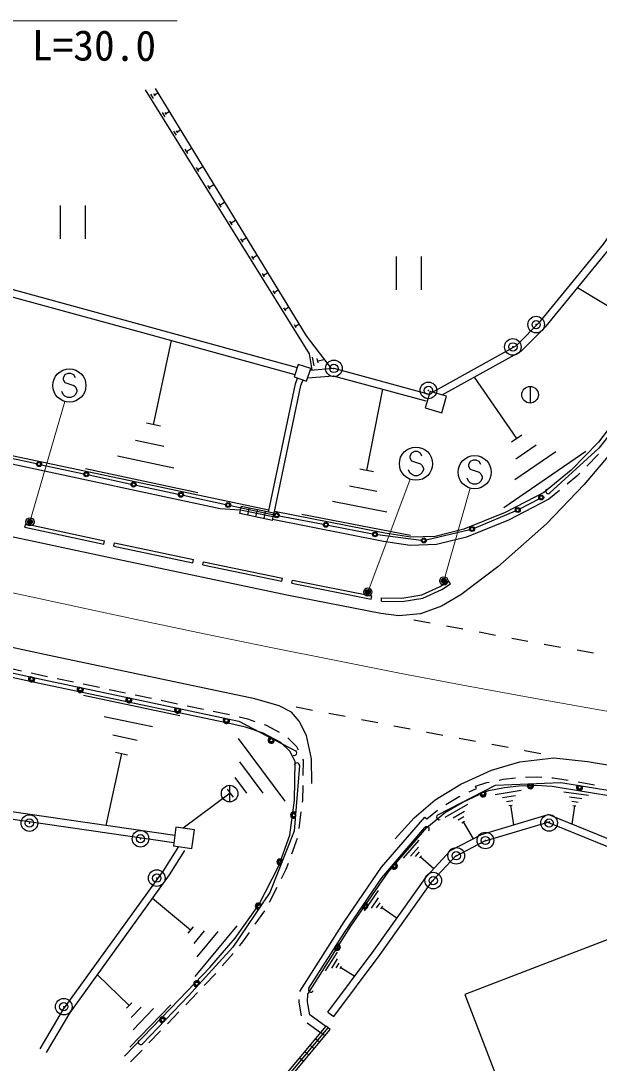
# Model space of a CAD drawing. Units: millimetres, scale not verified. Extents: x 40000 to 680000, y 20000 to 380000.
# Drawn here: x 116764 to 151604, y 255706 to 318457 of the extents above; entities that cross this region are included whole.
import ezdxf
from ezdxf.enums import TextEntityAlignment as Align

# ---------------------------------------------------------------- set-up
doc = ezdxf.new("R2010")
doc.units = ezdxf.units.MM
doc.header["$LTSCALE"] = 1000
doc.header["$PDMODE"] = 32
doc.header["$PDSIZE"] = 500
doc.linetypes.add('CHAIN', pattern=[18.5, 12, -1.5, 3.5, -1.5])
for name, color, linetype, lineweight in [('M-BGD', 7, 'Continuous', 25), ('M-BMK', 2, 'CHAIN', 13), ('M-STR-HTXT', 7, 'Continuous', 13), ('M-STR-STRC', 7, 'Continuous', 25)]:
    doc.layers.add(name, color=color, linetype=linetype, lineweight=lineweight)
doc.styles.add('ＭＳ ゴシック', font='')
doc.styles.get('ＭＳ ゴシック').set_extended_font_data('MS Gothic')

msp = doc.modelspace()

# ---------------------------------------------------------------- linework, layer by layer
at = {"layer": 'M-BGD'}
for p, q in [((124766, 313778), (124597, 314050)), ((124860, 313931), (124775, 314067)), ((124817, 313999), (125021, 314126)), ((125456, 312670), (125292, 312933)), ((125547, 312818), (125465, 312949)), ((125506, 312884), (125704, 313007)), ((126189, 311776), (126381, 311896)), ((126141, 311569), (125982, 311825)), ((126229, 311713), (126150, 311840)), ((126821, 310477), (126667, 310724)), ((126744, 310600), (127054, 310793)), ((127496, 309392), (127347, 309632)), ((127422, 309512), (127721, 309698)), ((128166, 308316), (128022, 308547)), ((128094, 308431), (128384, 308612)), ((128762, 307359), (129042, 307533)), ((119134, 307343), (119134, 305343)), ((120634, 307343), (120634, 305343)), ((128832, 307247), (128692, 307471)), ((129492, 306186), (129358, 306402)), ((129425, 306294), (129695, 306462)), ((130148, 305133), (130018, 305341)), ((130083, 305237), (130343, 305399)), ((130799, 304087), (130674, 304288)), ((130736, 304187), (130987, 304343)), ((139380, 304266), (139380, 302266)), ((140880, 304266), (140880, 302266)), ((131445, 303049), (131325, 303242)), ((131385, 303146), (131626, 303296)), ((132086, 302019), (131971, 302204)), ((132028, 302112), (132260, 302256)), ((153388, 300516), (150298, 302390)), ((132667, 301085), (132889, 301223)), ((132723, 300996), (132612, 301174)), ((133355, 299981), (133249, 300151)), ((133302, 300066), (133514, 300198)), ((124763, 294144), (125838, 299212)), ((134428, 297686), (134340, 298213)), ((134669, 297862), (134625, 298125)), ((134647, 297993), (135042, 298059)), ((133303, 296613), (133440, 296949)), ((133629, 296513), (133764, 296842)), ((146635, 293308), (144100, 297014)), ((131684, 288883), (133303, 296613)), ((132017, 288814), (133629, 296513)), ((137604, 291379), (138562, 296290)), ((147443, 296446), (147443, 295446)), ((125186, 294055), (124341, 294234)), ((125369, 292839), (123680, 293197)), ((146944, 293519), (146326, 293096)), ((150796, 292526), (145854, 289146)), ((148997, 292505), (146526, 290815)), ((147816, 292906), (146581, 292061)), ((125975, 291534), (122596, 292250)), ((151557, 292367), (150858, 291652)), ((127426, 290049), (120668, 291482)), ((138013, 291299), (137194, 291459)), ((150438, 291223), (150258, 291039)), ((150258, 291039), (149685, 290568)), ((138209, 290128), (136572, 290448)), ((149221, 290187), (148572, 289652)), ((138814, 288877), (135540, 289516)), ((129950, 288790), (130039, 289221)), ((131924, 288384), (129950, 288790)), ((131969, 288600), (129994, 289005)), ((132013, 288815), (130039, 289221)), ((130440, 288689), (130528, 289120)), ((130930, 288589), (131018, 289020)), ((131419, 288488), (131508, 288919)), ((131924, 288384), (132013, 288815)), ((140238, 287466), (133690, 288744)), ((117014, 287971), (117056, 288167)), ((117056, 288167), (121811, 287155)), ((117014, 287971), (121770, 286960)), ((121770, 286960), (121811, 287155)), ((122370, 286832), (122411, 287027)), ((122370, 286832), (127123, 285834)), ((122411, 287027), (127164, 286029)), ((127123, 285834), (127164, 286029)), ((127727, 285701), (127768, 285897)), ((127727, 285701), (132489, 284716)), ((127768, 285897), (132530, 284912)), ((132489, 284716), (132530, 284912)), ((133087, 284596), (133127, 284792)), ((133087, 284596), (137863, 283639)), ((133127, 284792), (137902, 283835)), ((142645, 284571), (142536, 284738)), ((137863, 283639), (137902, 283835)), ((138485, 283519), (138489, 283719)), ((116809, 279307), (115832, 279519)), ((117720, 279109), (117395, 279179)), ((118373, 278972), (117720, 279109)), ((119939, 278643), (118961, 278848)), ((121505, 278314), (120526, 278519)), ((123071, 277985), (122092, 278191)), ((120549, 277851), (126341, 276634)), ((124637, 277656), (123658, 277862)), ((126203, 277327), (125224, 277533)), ((127768, 276999), (126790, 277204)), ((129334, 276670), (128356, 276875)), ((121794, 276581), (124691, 275973)), ((130446, 276412), (129919, 276535)), ((130879, 276261), (130446, 276412)), ((131556, 276026), (131446, 276064)), ((132340, 275619), (131556, 276026)), ((141207, 275641), (141235, 275635)), ((122316, 275464), (123764, 275160)), ((129861, 275255), (132676, 271474)), ((133395, 274754), (132842, 275300)), ((122837, 274346), (121892, 270009)), ((122475, 274422), (123199, 274270)), ((133492, 274554), (133395, 274754)), ((147105, 274539), (147121, 274537)), ((129934, 273841), (131342, 271950)), ((133786, 273949), (133754, 274014)), ((133772, 273021), (133786, 273949)), ((129343, 272432), (129343, 271432)), ((129656, 272899), (130359, 271954)), ((133749, 271509), (133763, 272421)), ((144159, 272373), (144836, 272597)), ((144215, 272248), (144159, 272373)), ((144836, 272597), (144984, 272627)), ((145572, 272746), (145812, 272795)), ((145812, 272795), (146561, 272884)), ((147160, 272921), (147823, 272946)), ((147823, 272946), (148159, 272927)), ((148758, 272893), (148832, 272889)), ((148832, 272889), (149745, 272734)), ((150336, 272634), (151322, 272467)), ((129377, 271957), (126541, 269846)), ((129201, 272194), (129553, 271721)), ((142361, 271283), (143161, 271757)), ((143161, 271757), (143224, 271786)), ((143768, 272040), (144215, 272248)), ((145337, 271889), (146914, 272146)), ((145774, 271691), (146562, 271819)), ((149484, 272049), (150962, 271831)), ((149817, 271748), (150556, 271639)), ((133737, 271422), (133749, 271509)), ((142330, 270508), (143688, 271304)), ((146014, 271460), (146408, 271524)), ((146156, 271213), (146353, 271246)), ((146254, 271230), (146447, 270047)), ((150114, 271201), (149951, 270092)), ((149966, 271475), (150335, 271420)), ((150022, 271215), (150206, 271188)), ((133528, 269836), (133659, 270827)), ((141105, 270514), (141223, 270405)), ((141223, 270405), (141873, 270937)), ((142802, 270481), (143481, 270879)), ((143105, 270354), (143444, 270553)), ((143322, 270177), (143492, 270277)), ((143407, 270227), (144004, 269208)), ((133092, 268305), (133434, 269245)), ((139826, 268056), (140769, 269138)), ((140242, 268170), (140714, 268711)), ((140540, 268148), (140776, 268418)), ((140780, 268058), (140897, 268194)), ((140838, 268126), (141650, 267419)), ((132476, 266832), (132757, 267384)), ((132757, 267384), (132887, 267741)), ((131748, 265407), (132203, 266297)), ((137472, 264876), (138315, 266107)), ((126988, 263719), (124698, 265619)), ((137888, 265043), (138310, 265659)), ((130885, 264064), (131462, 264881)), ((138198, 265056), (138409, 265364)), ((138456, 264993), (138562, 265147)), ((138509, 265070), (139433, 264437)), ((127146, 263910), (126829, 263528)), ((127813, 263679), (127180, 262915)), ((129780, 263979), (127247, 260926)), ((128638, 263638), (127372, 262112)), ((130078, 262923), (130538, 263574)), ((128898, 261560), (129553, 262316)), ((129946, 262770), (130078, 262923)), ((135127, 261264), (135838, 262382)), ((135491, 261425), (135846, 261984)), ((135766, 261446), (135944, 261726)), ((127814, 260384), (128504, 261107)), ((135997, 261398), (136086, 261538)), ((136042, 261468), (136881, 260935)), ((123290, 259179), (121377, 261025)), ((126709, 259226), (127400, 259950)), ((123445, 259338), (123136, 259020)), ((125797, 259219), (123330, 256672)), ((133524, 259373), (133536, 259543)), ((133667, 258556), (133524, 259373)), ((124023, 259086), (123407, 258449)), ((124756, 258993), (123523, 257720)), ((125596, 258077), (126292, 258795)), ((135260, 258775), (135612, 258511)), ((134812, 257521), (134006, 258112)), ((135402, 257726), (135157, 257932)), ((124483, 256928), (125179, 257646)), ((135081, 257343), (134836, 257549)), ((134439, 256576), (134194, 256782)), ((134760, 256960), (134515, 257165)), ((123370, 255779), (124066, 256497)), ((134118, 256193), (133873, 256399)), ((133797, 255810), (133552, 256015))]:
    msp.add_line(p, q, dxfattribs=at)
for points in [[(124862, 314386), (133945, 299491), (135450, 297526)], [(134317, 297437), (134154, 298412), (124266, 314298)], [(141562, 296107), (146632, 298916), (148076, 300370), (151870, 305005), (153021, 306680)], [(142154, 295932), (146900, 298561), (148403, 300075), (152222, 304741), (153384, 306431)], [(158075, 303311), (156802, 300936), (155020, 297969), (153077, 295068), (151566, 293091), (149920, 291408), (148254, 290039)], [(114957, 302646), (123984, 300179), (133414, 297584)], [(114809, 302230), (123868, 299755), (133276, 297165)], [(134194, 297427), (135627, 297540), (141286, 296010)], [(134044, 296974), (135586, 297095), (141171, 295585)], [(131706, 288988), (116325, 292250), (112050, 293209)], [(129964, 288994), (128779, 289084), (116218, 291762), (112036, 292700)], [(148342, 290096), (145931, 288850), (143460, 287851), (141733, 287421), (140255, 287377), (138696, 287611), (132039, 288918)], [(148572, 289652), (146140, 288395), (143614, 287374), (141802, 286923), (140225, 286876), (138610, 287118), (131933, 288429)], [(123011, 256126), (126332, 259555), (128151, 261461), (129684, 263231), (131099, 265234), (132298, 267584), (132970, 269434), (133249, 271545), (133284, 273837), (132982, 274459), (132418, 275016), (131358, 275565), (130306, 275931), (129337, 276158), (117615, 278620), (101985, 282015), (90321, 284567), (85134, 285711)], [(138485, 283519), (139738, 283494), (140971, 283702), (142119, 284226), (142645, 284571)], [(138489, 283719), (139723, 283695), (140912, 283895), (142022, 284401), (142536, 284738)], [(125988, 268977), (118227, 270093), (108383, 271526), (100524, 272715), (94486, 273624)], [(126051, 269413), (118290, 270529), (108447, 271961), (100589, 273150), (94559, 274058)], [(144316, 271898), (144965, 272113), (145892, 272301), (146769, 272405), (147819, 272446), (148776, 272391), (152671, 271732), (158531, 270690)], [(141223, 269888), (142350, 270811), (143348, 271403), (144384, 271886)], [(133568, 260022), (136236, 264221), (138490, 267513), (141105, 270514)], [(135260, 258775), (138059, 262504), (141224, 266957), (142657, 268510), (144516, 269473), (148534, 270669)], [(189293, 264083), (181890, 264151), (175209, 264348), (169294, 264509), (167352, 264030), (165318, 263946), (158273, 266793), (152080, 269227), (148534, 270669)], [(134058, 259861), (136653, 263946), (138886, 267206), (141223, 269888)], [(135612, 258511), (138414, 262245), (141567, 266679), (142928, 268155), (144681, 269063), (148659, 270247)], [(189289, 263643), (181881, 263711), (175196, 263908), (169341, 264067), (167414, 263592), (165241, 263502), (158110, 266384), (151917, 268818), (148368, 270261)], [(117935, 256563), (119339, 258958), (125364, 267293), (126278, 268745)], [(118315, 256340), (119708, 258717), (125729, 267047), (126650, 268511)], [(152716, 263370), (143520, 259845), (148383, 247158), (157579, 250683)], [(135134, 257905), (134164, 258616), (134027, 259399), (134058, 259861)], [(130169, 252014), (130188, 251999), (135157, 257932)], [(129964, 251769), (130231, 251552), (135402, 257726)], [(130071, 251887), (130210, 251775), (135280, 257829)]]:
    msp.add_lwpolyline(points, dxfattribs=at)
for points in [[(133475, 297768), (133228, 297018), (133978, 296771), (134224, 297521)], [(141419, 296149), (141124, 295152), (142121, 294857), (142416, 295854)], [(127072, 268633), (127224, 269754), (126103, 269905), (125951, 268784)]]:
    msp.add_lwpolyline(points, close=True, dxfattribs=at)
for centre in [(147808, 300168), (146404, 298827), (135624, 297532), (141317, 296207), (147443, 295946), (129343, 271932), (117280, 270160), (148585, 270167), (123973, 269217), (144749, 269110), (142993, 268188), (124952, 266846), (141608, 266694), (119351, 259106)]:
    msp.add_circle(centre, 500, dxfattribs=at)
for p in [(147808, 300168), (146404, 298827), (135624, 297532), (141317, 296207), (117280, 270160), (148585, 270167), (123973, 269217), (144749, 269110), (142993, 268188), (124952, 266846), (141608, 266694), (119351, 259106)]:
    msp.add_point(p, dxfattribs=at)
at = {"layer": 'M-BMK'}
msp.add_lwpolyline([(100547, 287461), (104453, 286598), (108359, 285738), (112267, 284881), (116175, 284031), (120085, 283189), (123998, 282357), (127913, 281537), (131831, 280732), (135753, 279943), (139678, 279172), (143607, 278422), (147540, 277695), (151478, 276992), (155420, 276316), (159367, 275669), (160602, 275473)], dxfattribs=at)
at = {"layer": 'M-STR-HTXT'}
for p, q in [((117314, 288295), (119409, 295540)), ((137668, 284069), (140217, 290863)), ((142246, 284740), (143831, 290319))]:
    msp.add_line(p, q, dxfattribs=at)
msp.add_lwpolyline([(106931, 310031), (110421, 318457), (126180, 318457)], dxfattribs=at)
at = {"layer": 'M-STR-STRC'}
for p, q in [((119415, 297140), (119324, 296959)), ((119324, 296959), (119324, 296868)), ((119324, 296868), (119415, 296686)), ((119597, 297231), (119415, 297140)), ((119779, 297231), (119597, 297231)), ((119961, 297140), (119779, 297231)), ((120052, 296959), (119961, 297140)), ((119415, 296686), (119961, 296504)), ((119961, 296504), (120052, 296413)), ((120052, 296413), (120143, 296231)), ((120143, 296231), (120143, 296140)), ((119324, 295959), (119234, 296140)), ((119415, 295868), (119324, 295959)), ((119597, 295777), (119415, 295868)), ((119779, 295777), (119597, 295777)), ((119961, 295868), (119779, 295777)), ((120052, 295959), (119961, 295868)), ((120143, 296140), (120052, 295959)), ((140294, 292431), (140203, 292249)), ((140476, 292522), (140294, 292431)), ((140658, 292522), (140476, 292522)), ((140839, 292431), (140658, 292522)), ((140930, 292249), (140839, 292431)), ((115161, 292351), (117715, 291800)), ((140203, 292249), (140203, 292158)), ((140203, 292158), (140294, 291976)), ((140294, 291976), (140839, 291795)), ((140839, 291795), (140930, 291704)), ((143832, 291920), (143741, 291738)), ((144014, 292010), (143832, 291920)), ((144195, 292010), (144014, 292010)), ((144377, 291920), (144195, 292010)), ((144468, 291738), (144377, 291920)), ((118008, 291737), (120563, 291186)), ((140203, 291249), (140112, 291431)), ((140294, 291158), (140203, 291249)), ((140930, 291249), (140839, 291158)), ((140930, 291704), (141021, 291522)), ((141021, 291431), (140930, 291249)), ((141021, 291522), (141021, 291431)), ((143741, 291738), (143741, 291647)), ((143741, 291647), (143832, 291465)), ((143832, 291465), (144377, 291283)), ((144377, 291283), (144468, 291192)), ((144468, 291192), (144559, 291010)), ((120856, 291123), (123410, 290572)), ((140476, 291067), (140294, 291158)), ((140658, 291067), (140476, 291067)), ((140839, 291158), (140658, 291067)), ((143741, 290738), (143650, 290920)), ((143832, 290647), (143741, 290738)), ((144014, 290556), (143832, 290647)), ((144195, 290556), (144014, 290556)), ((144377, 290647), (144195, 290556)), ((144468, 290738), (144377, 290647)), ((144559, 290920), (144468, 290738)), ((144559, 291010), (144559, 290920)), ((123704, 290508), (126258, 289957)), ((126551, 289894), (129106, 289343)), ((146830, 289078), (147980, 289690)), ((129399, 289280), (132030, 288723)), ((132324, 288663), (134991, 288145)), ((144090, 287923), (146559, 288949)), ((135285, 288088), (137952, 287570)), ((138248, 287523), (140890, 287193)), ((141185, 287209), (143805, 287830)), ((141419, 282194), (140436, 282383)), ((143384, 281827), (142401, 282011)), ((145350, 281460), (144367, 281643)), ((146347, 281274), (146333, 281276)), ((147315, 281087), (146347, 281274)), ((149284, 280735), (148300, 280911)), ((151253, 280384), (150269, 280560)), ((133353, 277159), (134334, 276966)), ((135316, 276777), (136298, 276587)), ((137280, 276398), (138262, 276209)), ((139244, 276019), (140226, 275830)), ((141235, 275635), (142188, 275443)), ((143171, 275262), (144155, 275081)), ((145138, 274900), (146122, 274720)), ((147121, 274537), (148088, 274351))]:
    msp.add_line(p, q, dxfattribs=at)
for points in [[(158043, 302713), (156122, 299249), (154053, 295870), (151577, 292730), (148635, 290036)], [(152357, 292506), (150702, 290549), (148424, 288183), (145500, 285588), (143278, 283910), (142097, 283218), (140849, 282761), (139539, 282632), (138443, 282767), (132895, 283869), (122233, 286099), (111508, 288395), (104285, 289969), (90944, 292917), (86921, 293801)], [(134289, 272539), (134273, 274029), (133980, 275433), (133537, 276304), (133076, 276830), (132329, 277217), (130865, 277646), (118465, 280255), (106699, 282783), (95056, 285339), (85517, 287447)], [(85199, 286010), (98650, 283019), (118172, 278792), (129897, 276290), (133309, 274518)], [(133551, 273616), (133238, 269666), (131768, 265976), (129541, 262695), (126864, 259765), (124095, 256865)], [(139320, 269215), (140454, 270474), (141730, 271560), (143261, 272502), (145112, 273349), (146832, 273852), (148880, 274090), (150906, 273859), (158854, 272534)], [(141892, 270648), (145362, 272434), (149301, 272605), (153227, 271964), (157687, 271176)], [(134113, 260216), (136265, 263575), (138505, 266872), (141108, 269897)]]:
    msp.add_lwpolyline(points, dxfattribs=at)
for centre, radius in [((119688, 296504), 1000), ((140567, 291795), 1000), ((117862, 291768), 150), ((117862, 291768), 120), ((117862, 291768), 100), ((144104, 291283), 1000), ((120709, 291154), 150), ((120709, 291154), 120), ((120709, 291154), 100), ((123557, 290540), 150), ((123557, 290540), 120), ((123557, 290540), 100), ((126405, 289926), 150), ((126405, 289926), 120), ((126405, 289926), 100), ((129253, 289311), 150), ((129253, 289311), 120), ((129253, 289311), 100), ((148113, 289761), 150), ((148113, 289761), 120), ((148113, 289761), 100), ((132177, 288692), 150), ((132177, 288692), 120), ((132177, 288692), 100), ((146698, 289007), 150), ((146698, 289007), 120), ((146698, 289007), 100), ((117314, 288295), 150), ((117314, 288295), 120), ((117314, 288295), 90), ((117314, 288295), 60), ((117314, 288295), 30), ((117314, 288295), 20), ((135138, 288117), 150), ((135138, 288117), 120), ((135138, 288117), 100), ((138099, 287541), 150), ((138099, 287541), 120), ((138099, 287541), 100), ((143951, 287865), 150), ((143951, 287865), 120), ((143951, 287865), 100), ((141039, 287174), 150), ((141039, 287174), 120), ((141039, 287174), 100), ((142246, 284740), 150), ((142246, 284740), 120), ((142246, 284740), 90), ((142246, 284740), 60), ((142246, 284740), 30), ((142246, 284740), 20), ((137668, 284069), 150), ((137668, 284069), 120), ((137668, 284069), 90), ((137668, 284069), 60), ((137668, 284069), 30), ((137668, 284069), 20), ((117412, 278841), 100), ((120346, 278213), 100), ((123280, 277587), 100), ((126214, 276961), 100), ((129147, 276335), 100), ((131849, 275150), 100), ((147462, 272412), 100), ((150422, 272308), 100), ((144610, 271921), 100), ((133202, 270634), 112), ((133202, 270634), 100), ((132379, 267815), 100), ((139259, 267576), 100), ((131076, 265157), 100), ((137488, 265175), 100), ((135826, 262682), 100), ((127366, 260482), 100), ((125310, 258301), 112), ((125310, 258301), 100)]:
    msp.add_circle(centre, radius, dxfattribs=at)
for centre, radius, start, end in [((148534, 290147), 150, 132.48759, 312.48759), ((117412, 278841), 188, 130.9114, 24.6512), ((117412, 278841), 150, 119.19092, 36.37168), ((117412, 278841), 112, 77.78133, 77.78126), ((120346, 278213), 188, 131.08566, 24.82545), ((120346, 278213), 150, 119.36518, 36.54593), ((120346, 278213), 112, 77.95557, 77.95554), ((123280, 277587), 188, 131.08566, 24.82545), ((123280, 277587), 150, 119.36518, 36.54593), ((123280, 277587), 112, 77.95558, 77.95554), ((126214, 276961), 188, 131.08566, 24.82545), ((126214, 276961), 150, 119.36518, 36.54593), ((126214, 276961), 112, 77.95558, 77.95554), ((129147, 276335), 188, 131.08566, 24.82545), ((129147, 276335), 150, 119.36518, 36.54593), ((129147, 276335), 112, 77.95558, 77.95554), ((131849, 275150), 188, 115.68917, 9.42896), ((131849, 275150), 150, 103.96869, 21.14944), ((131849, 275150), 112, 62.55909, 62.55903), ((133240, 274385), 150, 242.55906, 62.55906), ((133402, 273628), 150, 355.4581, 175.4581), ((147462, 272412), 188, 145.60879, 39.34858), ((147462, 272412), 150, 133.88831, 51.06906), ((147462, 272412), 112, 92.47869, 92.47867), ((150422, 272308), 188, 133.86736, 27.60715), ((150422, 272308), 150, 122.14687, 39.32763), ((150422, 272308), 112, 80.73728, 80.73723), ((144610, 271921), 188, 170.36924, 64.10904), ((144610, 271921), 150, 158.64876, 75.82952), ((144610, 271921), 112, 117.23917, 117.23911), ((133202, 270634), 188, 48.5882, 302.328), ((133202, 270634), 150, 36.86772, 314.04848), ((141960, 270514), 150, 117.23914, 297.23914), ((141222, 269799), 150, 319.28154, 139.28154), ((132379, 267815), 188, 31.4156, 285.1554), ((132379, 267815), 150, 19.69512, 296.87588), ((132379, 267815), 112, 338.28551, 338.28549), ((139259, 267576), 188, 192.41164, 86.15144), ((139259, 267576), 150, 180.69116, 97.87192), ((139259, 267576), 112, 139.28156, 139.28151), ((131076, 265157), 188, 18.9554, 272.6952), ((131076, 265157), 150, 7.23492, 284.41568), ((131076, 265157), 112, 325.82532, 325.82528), ((137488, 265175), 188, 198.94284, 92.68264), ((137488, 265175), 150, 187.22236, 104.40312), ((137488, 265175), 112, 145.81276, 145.81272), ((135826, 262682), 188, 200.48415, 94.22395), ((135826, 262682), 150, 188.76367, 105.94443), ((135826, 262682), 112, 147.35408, 147.35402), ((127366, 260482), 188, 10.71314, 264.45293), ((127366, 260482), 150, 358.99266, 276.17341), ((127366, 260482), 112, 317.58306, 317.58301), ((134240, 260135), 150, 147.35405, 327.35405), ((125310, 258301), 188, 9.45629, 263.19609), ((125310, 258301), 150, 357.73581, 274.91657), ((123986, 256969), 150, 136.32619, 316.32619)]:
    msp.add_arc(centre, radius, start, end, dxfattribs=at)
for p in [(117314, 288295), (142246, 284740), (137668, 284069)]:
    msp.add_point(p, dxfattribs=at)

# ---------------------------------------------------------------- texts
at = {"layer": 'M-STR-HTXT', "style": 'ＭＳ ゴシック'}
msp.add_text('φ600 L=30.0', height=1833, rotation=359.656, dxfattribs=at).set_placement((110540, 315575), align=Align.BOTTOM_LEFT)

doc.saveas('drawing.dxf')
